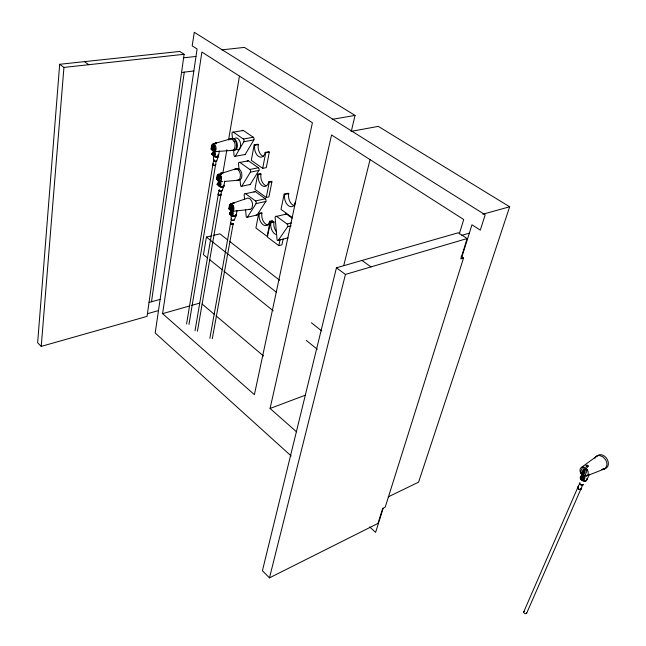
<?xml version="1.0" encoding="UTF-8"?>
<svg xmlns="http://www.w3.org/2000/svg" width="646" height="646" viewBox="0 0 646 646"><rect width="100%" height="100%" fill="white"/><g stroke="black" fill="none" stroke-linecap="round" stroke-linejoin="round"><path stroke-width="0.97" d="M59.674 64.285L37.638 342.751L41.223 346.393L147.054 316.379L184.11 54.28L179.733 51.438L59.674 64.285L63.938 67.418L184.11 54.28M41.223 346.393L63.938 67.418M215.691 165.005L216.055 160.822M221.085 194.842L221.449 190.74M151.511 301.755L184.288 72.134M162.59 313.657L201.883 52.035L312.406 122.74L254.395 394.658L162.59 313.657L189.246 306.067M211.145 148.992L211.436 147.207L212.8 146.731L212.639 149.21L211.145 148.992L212.639 149.21M211.363 149.145L211.654 147.361L213.019 146.884M211.67 148.846L212.437 148.879L211.67 148.846L212.373 144.631L214.537 145.851A0.88 0.525 79.2 0 1 214.932 147.013L214.351 150.558A0.929 0.549 79.1 0 1 213.656 150.994L212.179 149.937A1.179 0.694 79.1 0 1 211.662 148.976M212.219 148.725L212.695 147.288L211.436 147.207M212.421 149.056L212.8 146.731M211.726 154.434L211.864 153.587L213.075 153.223L213.099 154.547L211.726 154.434L213.01 154.434L211.856 154.313L211.953 153.675L213.164 153.53M211.945 154.588L212.082 153.74L213.285 153.377M212.8 154.281L212.946 153.377M213.075 153.223L213.099 154.547M186.581 323.961L212.905 164.431M215.199 150.405L215.489 148.637M188.979 324.437L215.53 164.972M218.558 155.759L219.349 150.986M211.218 235.927L206.405 237.074L203.45 254.661L207.374 257.811M216.62 179.297L216.919 177.545L218.275 177.044L218.106 179.483L216.62 179.297L218.106 179.483M216.838 179.459L217.137 177.707L218.493 177.206M217.145 179.152L217.904 179.168L217.145 179.152L216.919 177.545M217.686 179.007L218.17 177.61L217.355 177.908M217.888 179.322L218.275 177.044M217.185 184.586L217.322 183.763L218.736 183.537L218.542 184.683L217.185 184.586L218.461 184.57L218.606 183.69L217.411 183.844L217.524 184.619L217.322 183.763M217.395 184.748L217.54 183.924L218.736 183.537M218.542 184.683L218.396 183.529M218.324 184.522L218.518 183.375M195.019 330.76L218.308 194.276M220.948 178.918L221.239 177.182A0.872 0.525 78.1 0 0 220.851 176.027L218.736 174.719M222.781 173.613L226.867 149.767M228.563 139.827L239.448 76.22M197.442 331.236L220.916 194.809M223.952 185.782L224.76 181.106M229.031 208.852L229.33 207.14L230.67 206.615L230.493 209.005L229.031 208.852L230.493 209.005M229.249 209.013L230.186 204.524L232.399 205.799A0.864 0.517 77 0 1 232.794 206.946L232.18 210.338A0.912 0.549 76.9 0 1 231.486 210.717L230 209.603A1.155 0.694 77 0 1 229.483 208.069M230.67 206.615L230.299 208.706L229.548 208.715L229.766 207.495L230.565 207.188L229.548 207.334L230.888 206.785M230.299 208.706L230.347 207.019M229.54 213.988L229.685 213.18L230.864 212.776L230.872 214.06L229.54 213.988L230.8 213.955M229.871 214.028L229.766 213.261L230.953 213.091M229.75 214.157L229.895 213.341L231.074 212.938M230.872 214.06L230.735 212.93M230.662 213.899L230.864 212.776M209.861 338.246L230.549 223.355M233.166 209.304L233.472 207.608M212.284 338.722L233.141 223.887M236.218 215.061L237.05 210.491M254.161 144.874L251.302 160.345L262.712 168.331L266.305 167.621L269.309 152.109L268.744 151.721L265.135 152.399A8.438 5.265 79.4 0 1 262.583 156.679L261.275 157.123A8.438 5.265 79.4 0 1 256.091 153.538L255.243 151.608A8.438 5.265 79.4 0 1 254.718 145.253L254.161 144.874L257.77 144.219L258.327 144.599A8.414 5.265 79.4 0 0 258.844 150.938L259.692 152.86A8.414 5.265 79.4 0 0 263.479 156.324M257.762 174.178L254.895 189.294L266.249 197.482L268.914 196.885L271.918 181.736L271.36 181.34L268.679 181.906A8.341 5.208 78.2 0 1 266.128 186.024L264.828 186.428A8.341 5.208 78.2 0 1 259.668 182.745L258.828 180.823A8.341 5.208 78.2 0 1 258.311 174.573L257.762 174.178L260.443 173.637L260.992 174.024A8.325 5.216 78.3 0 0 261.501 180.274L262.341 182.188A8.325 5.216 78.3 0 0 266.112 185.701M262.712 168.331L265.7 152.787L265.135 152.399M258.739 213.366L255.897 227.973L267.113 236.404L270.076 221.723L269.519 221.32A8.204 5.103 76.6 0 1 267.008 225.236L265.716 225.575A8.204 5.103 76.6 0 1 260.621 221.788L259.789 219.882A8.204 5.103 76.6 0 1 259.28 213.761L258.739 213.366L261.38 212.752L261.929 213.148A8.188 5.103 76.7 0 0 262.429 219.26L263.261 221.158A8.188 5.103 76.7 0 0 268.356 224.937M266.249 197.482L269.237 182.301L268.679 181.906M276.448 231.744A8.253 5.208 76.3 0 1 275.341 230.113L274.502 228.191A8.253 5.208 76.3 0 1 274.017 222.046L273.46 221.635L270.375 222.377L267.404 237.058L278.846 245.65L281.914 244.85L283.158 238.963M294.027 205.565A8.479 5.459 77.5 0 1 290.094 201.923L289.23 199.961A8.479 5.459 77.5 0 1 288.762 193.614L288.181 193.202L284.151 194.099L281.002 209.385L292.065 217.371M278.846 245.65L280.081 239.747M213.204 145.875C214.868 145.011 214.383 151.051 212.897 149.573M218.671 176.18C220.262 175.429 219.882 180.872 218.461 179.935M296.522 431.819L270.068 408.482L331.543 134.982L463.715 219.527L459.274 233.965M231.058 205.735C233.045 205.153 231.793 211.557 229.887 209.215C228.813 201.972 233.674 207.81 230.267 209.716M351.376 131.073L355.05 115.408L244.382 47.4L221.651 49.879M587.424 466.17L586.552 466.703L587.456 466.824M463.529 258.029L460.792 258.885L467.155 238.544L458.272 232.762L336.437 267.807L262.421 570.709L269.471 577.863L378.007 523.405L382.723 508.345L385.226 507.118L463.529 258.029L461.147 256.446M212.744 164.399L213.753 160.345M343.809 265.353L370.045 159.651M269.471 577.863L345.449 274.429L467.155 238.544M218.146 194.244L219.164 190.271M230.388 223.322L231.421 219.446M383.11 508.45L375.625 532.352L369.641 526.942M461.858 257.035L471.96 224.8L480.293 230.129L485.178 214.803L194.301 32.3L192.177 45.834L197.087 48.967L155.177 332.997L291.185 455.987M233.472 203.369C233.868 203.934 233.117 203.272 233.699 203.385M351.028 131.396L378.306 126.374L509.654 206.777L418.576 482.166L388.222 496.871M581.182 488.917L582.66 484.452M220.964 173.491C219.648 172.248 223.25 173.637 221.045 173.394M221.384 174.073L220.884 174.113L221.473 174.089M220.884 174.113L221.384 174.178M216.685 160.902L218.316 156.566M222.079 190.82L223.71 186.581M234.32 219.979L235.968 215.837M216.006 143.816C213.164 142.661 217.807 142.54 215.594 143.081M215.498 143.743L215.724 143.67M581.465 473.663L582.272 471.79L583.629 470.845L583.992 471.112L582.926 473.558L581.465 473.663L582.571 473.292L583.629 470.845M581.828 473.26L583.217 471.362L582.853 473.3L581.828 473.26L583.217 471.362M581.82 473.93L582.635 472.056L583.992 471.112M582.845 471.782C585.438 464.644 586.568 475.198 582.248 474.172A0.953 0.711 56.9 0 1 581.82 472.92L583.168 469.836L583.685 469.755L584.573 471.079L583.144 474.301L582.248 474.172M582.183 473.526L583.572 471.637M580.463 478.734L581.876 477.241L581.691 478.734L580.318 478.896L580.697 478.016L581.101 478.339L582.07 477.701L581.715 477.434L580.463 478.734L581.658 478.646M580.665 479.162L582.232 477.507M580.819 479.001L581.101 478.339M581.876 477.241L581.343 478.468L580.318 478.896M523.728 611.94L577.718 487.657M526.708 613.078L580.98 488.836M587.077 479.437L589.378 474.18M230.937 204.475L231.486 204.306M577.629 487.318L579.882 483.216M233.618 150.518L234.094 155.468A1.074 0.654 79 0 0 234.587 156.469A1.074 0.654 79 0 0 235.289 156.308L243.873 141.716A1.655 1.017 79.6 0 0 243.316 139.003L233.368 132.164A1.76 1.066 79.8 0 0 232.011 133.698L232.487 138.648M244.495 154.62A1.066 0.654 79.1 0 0 245.189 154.459L253.854 139.948A1.647 1.017 79.8 0 0 253.305 137.259L243.348 130.476L233.368 132.164M240.013 179.515L240.57 185.37A1.066 0.646 77.9 0 0 241.063 186.371A1.066 0.646 77.9 0 0 241.757 186.234L250.382 172.151A1.639 1.009 78.5 0 0 249.832 169.47L239.892 162.429A1.744 1.058 78.7 0 0 238.535 163.898L239.085 169.753M241.757 186.234L250.228 184.465L258.917 170.447A1.631 1.009 78.6 0 0 258.376 167.774L248.427 160.797L239.892 162.429M245.537 209.595L246.174 216.353A1.058 0.646 76.7 0 0 246.667 217.355A1.058 0.646 76.7 0 0 247.37 217.25L256.042 203.627A1.631 1.001 77.2 0 0 255.501 200.963L245.537 193.695A1.728 1.058 77.5 0 0 244.172 195.1L244.535 198.968M247.37 217.25L257.1 214.989L265.853 201.431A1.615 1.009 77.3 0 0 265.312 198.79L255.348 191.587A1.72 1.058 77.6 0 0 254.476 191.507M292.073 218.114L286.436 214.044L276.617 216.37A1.768 1.114 76.6 0 0 275.156 217.767L277.037 239.416A1.082 0.678 75.7 0 0 278.289 240.352L287.623 226.722L291.193 225.842M587.262 466.929L587.456 466.493L586.528 466.113M587.577 466.008C585.631 464.603 588.635 467.082 586.77 466.162M233.4 203.547L233.828 203.522M215.958 143.226C214.262 142.314 217.839 143.146 215.619 143.444M581.594 467.324L596.896 456.06M583.79 475.44A1.187 0.88 56.7 0 0 585.082 475.254L586.705 471.532A1.13 0.84 56.8 0 0 586.197 470.054L583.322 467.914A1.017 0.759 57 0 0 582.224 468.075L580.681 471.645A1.502 1.114 56.9 0 0 581.352 473.607L583.79 475.44L584.59 475.004M582.417 474.293L583.112 473.914M586.616 475.932A4.99 3.706 56.8 0 0 585.712 467.97A4.99 3.706 56.8 0 0 580.011 470.958A4.99 3.706 56.8 0 0 586.616 475.932L604.438 468.939M270.068 408.482L305.679 395.053M217.137 177.755L217.952 177.456M211.662 147.425L212.477 147.135M230.331 204.015L247.079 198.346A5.749 3.521 77.2 0 1 247.959 198.08L249.84 198.702L251.455 200.688A5.741 3.521 77.2 0 1 252.562 204.96L252.061 207.56A5.741 3.521 77.2 0 1 248.888 209.256M217.621 184.005L218.606 183.69M218.518 174.275L235.83 168.832L237.712 169.413L239.319 171.384A5.806 3.521 78.3 0 1 240.433 175.688L239.949 178.353A5.806 3.521 78.3 0 1 236.799 180.169M233.359 202.634C234.651 203.934 231.446 201.988 234.312 202.707C232.084 204.548 234.24 201.609 233.545 203.183M233.682 203.167L233.481 203.175M213.051 143.969L230.517 138.874L232.39 139.399L234.005 141.345M461.785 235.354L469.343 233.158M191.151 305.526L199.719 303.087M147.433 313.698L158.488 310.581M221.312 173.58C220.286 173.031 222.345 172.926 221.392 173.839M482.853 214.214L509.654 206.777M149.024 302.441L160.143 299.389M215.619 143.008C216.152 142.621 214.472 143.444 215.659 143.073M278.289 240.352L288.035 237.865A1.074 0.678 75.8 0 1 287.422 238.043M276.617 216.37L287.074 224L291.54 222.91M269.519 221.32L272.168 220.682L272.725 221.094L270.076 221.723M213.148 235.459L219.89 233.844L227.852 240.037M270.375 222.377L270.924 222.789L274.017 222.046M259.28 213.761L261.929 213.148M231.486 210.717L232.318 210.531M256.042 203.627L265.853 201.431M255.501 200.963L265.312 198.79M284.151 194.099L284.725 194.503L288.762 193.614M245.537 193.695L255.348 191.587M269.237 182.301L271.918 181.736M219.115 181.227A0.921 0.549 78 0 0 219.81 180.823L220.399 177.351A0.872 0.517 78.1 0 0 220.003 176.196L217.839 174.921L217.113 178.603A1.163 0.694 78 0 0 217.637 180.137L219.115 181.227L219.963 181.058M258.311 174.573L260.992 174.024M217.637 180.137L218.526 179.984M217.888 180.21L218.816 176.939L218.114 176.092L217.46 179.523L217.888 180.21L218.671 180.089M250.382 172.151L258.917 170.447M249.832 169.47L258.376 167.774M235.289 156.308L245.189 154.459M265.7 152.787L269.309 152.109M213.656 150.994L214.512 150.841M254.718 145.253L258.327 144.599M212.179 149.937L213.059 149.751M212.421 149.953L213.341 146.666L212.639 145.762L211.977 149.178L212.421 149.953L213.164 149.815M243.873 141.716L253.854 139.948M243.316 139.003L253.305 137.259M332.246 119.332L355.05 115.408M233.682 202.973L233.351 202.747M221.102 173.798L221.094 174.202M181.542 72.473L193.84 70.971M183.609 57.833L195.98 56.444M232.197 211.363A3.828 2.301 77 0 0 233.238 205.589A3.828 2.301 77 0 0 229.233 205.856A3.828 2.301 77 0 0 232.197 211.363L249.832 209.385M219.834 181.881A3.86 2.301 78.1 0 0 220.843 175.978A3.86 2.301 78.1 0 0 216.87 176.374A3.86 2.301 78.1 0 0 219.834 181.881L222.813 181.615M224.808 181.437L237.744 180.274M229.661 213.866L230.582 213.794M214.375 151.649L232.447 150.421M217.306 184.465L218.243 184.409M220.956 173.637L221.182 173.314M215.829 143.331L215.409 143.283M230.081 208.545L229.548 208.715M221.295 173.75L220.391 173.475L221.255 173.386M220.165 181.72L219.333 181.413M232.512 211.161L231.801 210.911M586.875 466.775L587.262 466.703M587.367 466.412L586.487 466.331L586.657 466.88M84.456 61.628L88.752 64.705M361.986 260.459L370.974 266.903M336.437 267.807L345.449 274.429M585.559 468.544L586.988 469.618M229.33 207.14L229.766 207.495M582.272 471.79L582.765 472.194M229.451 241.273L279.629 280.267M206.405 237.074L276.625 292.436M311.348 322.75L321.627 330.881M209.724 259.708L222.272 269.802M223.839 271.062L273.242 310.815M306.269 340.394L317.251 349.252M202.206 304.113L214.488 314.497M216.022 315.797L263.616 356.051M213.406 155.831L213.543 160.426M231.123 214.843L231.211 219.341M242.21 130.75A1.744 1.074 79.9 0 1 243.348 130.476M276.052 234.514A8.277 5.2 76.2 0 1 272.265 230.872L271.417 228.95A8.277 5.2 76.2 0 1 270.924 222.789M284.725 194.503A8.503 5.451 77.4 0 0 285.209 200.874L286.073 202.844A8.503 5.451 77.4 0 0 291.459 206.688L292.832 206.308A8.503 5.451 77.4 0 0 294.947 203.975M236.509 149.525A5.976 3.634 79.4 0 0 240.522 146.222A5.976 3.634 79.4 0 0 238.18 138.785L237.227 138.171A5.976 3.634 79.4 0 0 234.49 138.696M233.319 150.106A5.992 3.626 79.4 0 0 237.324 146.795A5.992 3.626 79.4 0 0 234.974 139.342L234.022 138.728A5.992 3.626 79.4 0 0 232.116 138.68M586.826 478.331A3.408 1.898 23.9 0 1 585.542 480.495A3.408 1.898 23.9 0 1 581.368 478.815M580.94 478.234A3.408 1.898 23.9 0 1 580.714 477.669A3.27 1.817 23.9 0 0 583.16 480.979A3.27 1.817 23.9 0 0 586.552 479.752M580.697 477.136A3.408 1.898 23.9 0 1 580.907 476.683M581.311 476.344A3.408 1.898 23.9 0 1 581.893 476.142M583.403 484.266A2.099 1.171 24 0 1 580.964 484.96A2.099 1.171 24 0 1 579.866 482.691M586.754 479.469A3.343 1.857 23.9 0 1 583.693 480.858A3.343 1.857 23.9 0 1 580.512 477.733M581.045 488.271A1.962 1.106 24.1 0 1 580.076 489.539A1.962 1.106 24.1 0 1 577.645 488.223A1.962 1.106 24.1 0 1 578.614 486.955M582.385 484.815A1.534 0.856 24 0 1 580.689 484.629A1.534 0.856 24 0 1 579.793 483.418M580.972 488.562A1.744 0.985 24.1 0 1 579.866 489.393A1.744 0.985 24.1 0 1 577.895 488.328A1.744 0.985 24.1 0 1 578.332 487.132M526.716 612.788A1.607 1.05 27.3 0 1 525.634 613.7A1.607 1.05 27.3 0 1 523.858 612.642A1.607 1.05 27.3 0 1 524.334 611.366M596.88 456.133A7.663 5.798 56.1 0 1 607.571 459.952A7.663 5.798 56.1 0 1 602.742 468.851M594.918 458.256A7.477 5.644 56.2 0 1 599.9 455.583L603.106 456.964L605.641 459.855A7.469 5.644 56.2 0 1 606.885 465.185L605.609 468.043A7.469 5.644 56.2 0 1 601.426 469.392M587.585 465.677A1.034 0.589 13.4 0 1 587.957 466.549A1.034 0.589 13.4 0 1 586.56 466.549A1.034 0.589 13.4 0 1 586.197 465.669M587.295 469.933A1.13 0.84 56.7 0 1 587.537 470.458M585.874 474.818A1.187 0.88 56.7 0 1 585.664 475.093M582.393 475.238A2.245 1.663 56.7 0 1 584.945 477.612A2.245 1.663 56.7 0 1 582.853 479.227M581.263 476.49A2.245 1.663 56.7 0 1 581.973 475.375M581.077 478.403A1.696 1.26 56.7 0 1 581.771 476.239A1.696 1.26 56.7 0 1 583.596 478.315A1.696 1.26 56.7 0 1 581.658 479.057M236.024 214.407A2.576 1.195 10.8 0 1 234.054 215.796A2.576 1.195 10.8 0 1 231.171 214.02M234.199 219.575A1.583 0.743 10.8 0 1 233.626 220.415A1.583 0.743 10.8 0 1 231.623 220.011A1.583 0.743 10.8 0 1 231.51 219.026M235.887 214.94A2.527 1.171 10.8 0 1 234.966 216.273A2.527 1.171 10.8 0 1 231.777 215.619A2.527 1.171 10.8 0 1 231.599 214.06M232.996 223.355A1.486 0.703 10.8 0 1 232.754 224.315A1.486 0.703 10.8 0 1 230.695 223.896A1.486 0.703 10.8 0 1 230.937 222.935M233.69 219.906A1.163 0.541 10.8 0 1 232.132 220.125A1.163 0.541 10.8 0 1 231.639 219.212M235.782 215.215A2.471 1.147 10.8 0 1 234.886 216.515A2.471 1.147 10.8 0 1 231.769 215.877A2.471 1.147 10.8 0 1 231.591 214.351M232.867 223.387A1.324 0.622 10.8 0 1 232.649 224.235A1.324 0.622 10.8 0 1 230.816 223.863A1.324 0.622 10.8 0 1 231.042 223.007M233.359 205.743A0.864 0.525 77 0 1 233.521 206.009M231.22 212.381A1.72 1.034 76.8 0 1 232.439 211.605A1.72 1.034 76.8 0 1 233.343 213.681A1.72 1.034 76.8 0 1 232.277 214.819M230.275 213.446A1.72 1.034 76.8 0 1 231.397 211.767A1.72 1.034 76.8 0 1 232.302 214.415A1.72 1.034 76.8 0 1 230.557 214.286M230.525 212.784A1.3 0.783 76.8 0 1 231.656 212.373A1.3 0.783 76.8 0 1 231.987 214.327A1.3 0.783 76.8 0 1 230.743 214.068M223.774 185.152A2.6 1.155 10.5 0 1 222.087 186.492A2.6 1.155 10.5 0 1 218.873 185.039M221.966 190.425A1.599 0.719 10.5 0 1 221.368 191.232A1.599 0.719 10.5 0 1 219.357 190.82A1.599 0.719 10.5 0 1 219.26 189.867M223.217 185.677A2.495 1.106 10.5 0 1 222.943 187.146A2.495 1.106 10.5 0 1 219.616 186.662A2.495 1.106 10.5 0 1 219.317 185.103M223.637 185.693A2.552 1.13 10.5 0 1 221.336 186.952A2.552 1.13 10.5 0 1 218.994 185.022M220.512 194.131A1.502 0.678 10.5 0 1 220.706 195.165A1.502 0.678 10.5 0 1 218.526 194.85A1.502 0.678 10.5 0 1 218.711 193.865M221.376 190.861A1.171 0.525 10.5 0 1 219.737 190.885A1.171 0.525 10.5 0 1 219.39 190.053M220.657 194.325A1.332 0.598 10.5 0 1 220.504 195.124A1.332 0.598 10.5 0 1 218.728 194.866A1.332 0.598 10.5 0 1 218.566 194.018M235.491 169.405A5.959 3.618 78.3 0 1 241.62 173.136A5.959 3.618 78.3 0 1 238.18 180.04M234.183 169.801A5.806 3.521 78.3 0 1 235.806 168.84M220.593 180.848A0.921 0.549 78 0 1 220.391 181.106M219.172 182.374A1.736 1.034 77.9 0 1 220.625 182.745A1.736 1.034 77.9 0 1 220.835 185.055A1.736 1.034 77.9 0 1 219.422 185.087M217.912 183.658A1.736 1.034 77.8 0 1 219.333 182.543A1.736 1.034 77.8 0 1 219.818 185.345A1.736 1.034 77.8 0 1 218.065 184.546M218.275 183.141A1.316 0.783 77.8 0 1 219.317 182.963A1.316 0.783 77.8 0 1 219.753 184.683A1.316 0.783 77.8 0 1 218.784 185.16M218.59 184.974A1.316 0.783 77.8 0 1 218.291 184.409M217.71 183.835A1.316 0.783 77.8 0 1 218.784 182.996A1.316 0.783 77.8 0 1 219.155 185.111A1.316 0.783 77.8 0 1 217.823 184.506M218.041 154.854A2.616 1.106 10.5 0 1 217.29 156.389A2.616 1.106 10.5 0 1 213.616 155.298A2.503 1.058 10.5 0 0 215.861 157.139A2.503 1.058 10.5 0 0 218.146 155.993M213.446 154.983A2.616 1.106 10.5 0 1 213.446 154.693M216.58 160.523A1.607 0.686 10.4 0 1 215.845 161.298A1.607 0.686 10.4 0 1 213.778 160.749A1.607 0.686 10.4 0 1 214.149 159.877M217.912 155.411A2.56 1.082 10.5 0 1 217.775 156.8A2.56 1.082 10.5 0 1 214.553 156.502A2.56 1.082 10.5 0 1 213.576 155.008M215.401 164.48A1.51 0.646 10.4 0 1 215.021 165.376A1.51 0.646 10.4 0 1 212.897 164.811A1.51 0.646 10.4 0 1 213.648 164.011M215.344 161.12A1.179 0.501 10.4 0 1 213.899 160.684A1.179 0.501 10.4 0 1 214.197 160.071M215.441 164.665A1.34 0.573 10.4 0 1 214.827 165.311A1.34 0.573 10.4 0 1 213.099 164.851A1.34 0.573 10.4 0 1 213.414 164.116M230.961 138.817A6.008 3.642 79.4 0 1 236.484 143.905A6.008 3.642 79.4 0 1 232.899 150.252M211.428 148.128A3.9 2.309 79.1 0 1 214.084 144.195A3.9 2.309 79.1 0 1 215.699 150.55A3.9 2.309 79.1 0 1 211.678 149.113M231.51 150.348A5.854 3.537 79.4 0 0 234.651 148.402L235.096 145.689A5.854 3.537 79.4 0 0 234.03 141.337M228.87 139.907A5.854 3.537 79.4 0 1 230.493 138.882M214.997 150.825A0.929 0.549 79.1 0 1 214.876 150.906M213.955 152.06A1.752 1.042 78.9 0 1 215.546 153.562A1.752 1.042 78.9 0 1 214.537 155.395M212.954 152.795A1.324 0.783 78.9 0 1 214.109 153.134A1.324 0.783 78.9 0 1 214.125 154.951A1.324 0.783 78.9 0 1 212.978 154.612M212.849 154.313A1.324 0.783 78.9 0 1 212.833 153.021M287.074 224A1.663 1.058 76.3 0 1 287.623 226.722M285.233 214.222A1.752 1.114 76.7 0 1 286.436 214.044M294.842 203.878A1.809 1.163 77.2 0 1 295.593 202.255M254.031 192.201A1.72 1.058 77.6 0 1 254.209 191.781M257.1 214.989A1.05 0.646 76.8 0 1 256.163 214.843M247.192 161.225A1.728 1.066 78.8 0 1 248.427 160.797M250.228 184.465A1.058 0.646 78 0 1 249.404 184.49M586.423 466.097A1.034 0.589 13.4 0 0 588.126 466.105A1.034 0.589 13.4 0 0 586.883 465.168A1.034 0.589 13.4 0 0 586.423 466.097M580.35 477.515A2.245 1.663 56.7 0 0 583.322 479.76A2.245 1.663 56.7 0 0 582.91 476.183A2.245 1.663 56.7 0 0 580.35 477.515M580.366 477.83A1.696 1.26 56.8 0 0 582.611 479.526A1.696 1.26 56.8 0 0 582.296 476.821A1.696 1.26 56.8 0 0 580.366 477.83M230.073 212.889A1.3 0.783 76.8 0 0 231.082 214.763A1.3 0.783 76.8 0 0 231.43 212.8A1.3 0.783 76.8 0 0 230.073 212.889M212.502 153.126A1.752 1.042 78.9 0 0 213.842 155.597A1.752 1.042 78.9 0 0 214.286 152.892A1.752 1.042 78.9 0 0 212.502 153.126M212.292 153.393A1.324 0.783 78.9 0 0 213.301 155.266A1.324 0.783 78.9 0 0 213.64 153.215A1.324 0.783 78.9 0 0 212.292 153.393"/></g></svg>
